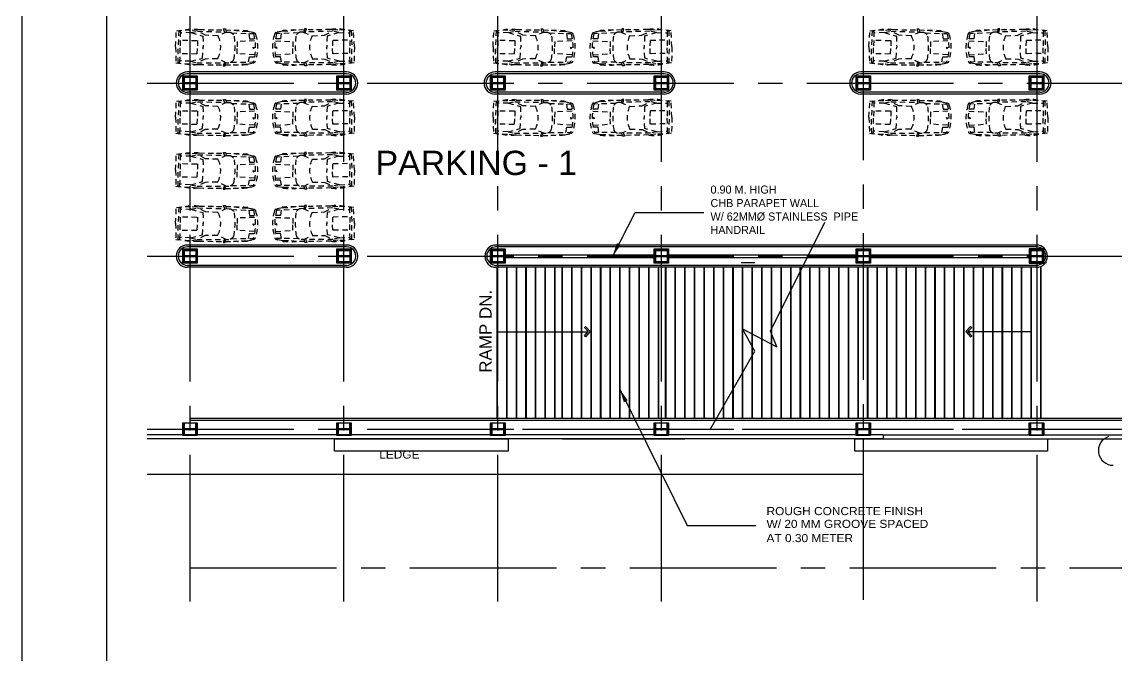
# Model space of a CAD drawing. Header units: millimetres. Extents: x 2148 to 2681, y 758 to 986.
# Drawn here: x 2173.45 to 2201.89, y 801.4 to 817.86 of the extents above; entities that cross this region are included whole.
import ezdxf

# ---------------------------------------------------------------- set-up
doc = ezdxf.new("R2010")
doc.units = ezdxf.units.MM
for name, pattern in [('CENTER', [2, 1.25, -0.25, 0.25, -0.25]), ('CENTER2', [28.575, 19.05, -3.175, 3.175, -3.175]), ('HIDDEN', [0.375, 0.25, -0.125])]:
    doc.linetypes.add(name, pattern=pattern)
for name, color, linetype in [('CL', 1, 'CENTER'), ('cladding', 2, 'Continuous'), ('COL-EX', 2, 'Continuous'), ('COL-IN', 2, 'Continuous'), ('D', 1, 'Continuous'), ('DIM', 20, 'Continuous'), ('DR', 7, 'Continuous'), ('ELAYOUT', 4, 'Continuous'), ('HATCH', 8, 'Continuous'), ('S_GRID LINES', 252, 'Continuous'), ('TEXT', 6, 'Continuous'), ('wall', 4, 'Continuous')]:
    doc.layers.add(name, color=color, linetype=linetype)
doc.styles.add('ARIALNW', font='ARIALN.TTF')
doc.styles.add('MMTX$0$ESMX$0$X-OPTA1D', font='x-opta1d')
doc.styles.add('SWISS', font='swissl.ttf')
doc.dimstyles.new('DIM 200', dxfattribs={"dimtxt": 0.36, "dimasz": 0.35, "dimexe": 0.1, "dimexo": 0, "dimgap": 0.08, "dimtad": 1, "dimlfac": 2, "dimrnd": 0.005, "dimzin": 1, "dimdsep": 46, "dimtxsty": 'ARIALNW', "dimcen": 0.09, "dimclrd": 6, "dimclre": 6, "dimclrt": 13, "dimadec": 0, "dimazin": 0, "dimtfac": 1, "dimtofl": 0, "dimtmove": 2, "dimatfit": 3, "dimfxl": 1, "dimtolj": 1, "dimtzin": 0, "dimarcsym": 0})

# ---------------------------------------------------------------- blocks, each defined once
blk = doc.blocks.new('A$C1DB67A09')
at = {"layer": 'Defpoints', "ltscale": 0.5, "elevation": 0}
blk.add_lwpolyline([(7.292, -83.48), (108.892, -83.48), (108.892, -7.28), (7.292, -7.28)], close=True, dxfattribs=at)
at = {"layer": 'wall', "color": 16, "linetype": 'ByBlock', "ltscale": 1.5, "elevation": 0}
blk.add_lwpolyline([(9.492, -81.28), (106.692, -81.28), (106.692, -9.48), (9.492, -9.48)], close=True, dxfattribs=at)
blk = doc.blocks.new('CAR-PL4')
at = {"layer": 'DR', "color": 8, "linetype": 'HIDDEN'}
for p, q in [((-1.106, -0.352), (-1.073, -0.343)), ((-1.084, -0.357), (-1.024, -0.06)), ((-1.074, -0.615), (-1.084, -0.357)), ((-0.972, -0.074), (-1.039, -0.108)), ((-0.991, -1.103), (-0.972, -0.074)), ((-0.973, -0.292), (-0.73, -0.253)), ((-0.73, -0.253), (-0.73, -0.034)), ((-0.637, -0.02), (-0.591, -0.835)), ((-0.34, -0.081), (-0.31, -0.024)), ((-0.307, -0.073), (-0.34, -0.081)), ((-0.303, -0.073), (-0.271, -0.081)), ((-0.271, -0.081), (-0.301, -0.024)), ((0.027, -0.02), (-0.019, -0.835)), ((0.12, -0.253), (0.119, -0.034)), ((0.362, -0.292), (0.12, -0.253)), ((0.361, -0.074), (0.428, -0.108)), ((0.381, -1.103), (0.361, -0.074)), ((0.473, -0.357), (0.413, -0.06)), ((0.495, -0.352), (0.462, -0.343)), ((0.463, -0.615), (0.473, -0.357)), ((-1.13, -1.385), (-1.127, -1.001)), ((-1.127, -1.001), (-1.074, -0.615)), ((-0.591, -0.835), (-0.295, -0.833)), ((-0.019, -0.835), (-0.316, -0.833)), ((0.516, -1.001), (0.463, -0.615)), ((0.519, -1.385), (0.516, -1.001)), ((-1.174, -1.393), (-1.024, -1.365)), ((-1.174, -1.485), (-1.174, -1.393)), ((-0.999, -1.426), (-1.174, -1.485)), ((-1.133, -1.81), (-1.13, -1.47)), ((-1.047, -2.715), (-1.033, -1.437)), ((-1.032, -1.366), (-1.03, -1.221)), ((-1.032, -1.337), (-0.843, -1.75)), ((0.421, -1.337), (0.232, -1.75)), ((0.388, -1.426), (0.563, -1.485)), ((0.563, -1.393), (0.414, -1.365)), ((0.421, -1.366), (0.42, -1.221)), ((0.436, -2.715), (0.422, -1.437)), ((0.522, -1.81), (0.52, -1.47)), ((0.563, -1.485), (0.563, -1.393)), ((-1.128, -2.637), (-1.133, -1.81)), ((-0.843, -1.75), (-0.863, -2.33)), ((0.232, -1.75), (0.252, -2.33)), ((0.517, -2.637), (0.522, -1.81)), ((-0.863, -2.33), (-1.041, -2.697)), ((-0.98, -3.015), (-0.828, -2.453)), ((-0.828, -2.453), (-0.302, -2.428)), ((0.217, -2.453), (-0.309, -2.428)), ((0.369, -3.015), (0.217, -2.453)), ((0.252, -2.33), (0.43, -2.697)), ((-1.094, -2.961), (-1.128, -2.637)), ((-1.102, -3.289), (-1.094, -2.961)), ((-0.98, -3.015), (-1.047, -2.715)), ((-0.98, -3.015), (-0.962, -3.514)), ((-0.618, -2.711), (-0.304, -2.7)), ((-0.616, -3.41), (-0.618, -2.711)), ((0.007, -2.711), (-0.306, -2.7)), ((0.005, -3.41), (0.007, -2.711)), ((0.369, -3.015), (0.351, -3.514)), ((0.369, -3.015), (0.436, -2.715)), ((0.483, -2.961), (0.517, -2.637)), ((0.491, -3.289), (0.483, -2.961)), ((-1.059, -3.702), (-1.102, -3.289)), ((-1.076, -3.594), (-0.301, -3.614)), ((-1.074, -3.597), (-1.032, -3.514)), ((-1.032, -3.514), (-0.302, -3.514)), ((0.465, -3.594), (-0.31, -3.614)), ((0.421, -3.514), (-0.309, -3.514)), ((0.463, -3.597), (0.421, -3.514)), ((0.448, -3.702), (0.491, -3.289)), ((-0.304, -3.733), (-1.059, -3.702)), ((-0.307, -3.733), (0.448, -3.702))]:
    blk.add_line(p, q, dxfattribs=at)
for centre, radius, start, end in [((-0.926, -0.08), 0.1, 99.1082, 168.6925), ((-0.305, -2.397), 2.416, 73.9881, 106.0119), ((-0.305, -1.881), 2.004, 71.4744, 108.5256), ((0.315, -0.08), 0.1, 11.3075, 80.8918), ((4.35, -0.819), 5.477, 175.0805, 181.8902), ((-4.96, -0.819), 5.477, 358.1098, 4.9195), ((-0.772, -1.237), 0.259, 103.928, 176.4903), ((-0.305, -4.704), 3.756, 81.9077, 98.0923), ((0.161, -1.237), 0.259, 3.5097, 76.072), ((-0.305, -2.814), 1.192, 63.3754, 116.6246), ((0.437, -2.887), 1.591, 170.8054, 194.642), ((-1.048, -2.887), 1.591, 345.358, 9.1946)]:
    blk.add_arc(centre, radius, start, end, dxfattribs=at)

msp = doc.modelspace()

# ---------------------------------------------------------------- linework, layer by layer
at = {"color": 2}
for p, q in [((2186.0069869, 811.811991, 0), (2189.8819869, 811.811991, 0)), ((2186.0069869, 811.736991, 0), (2189.8819869, 811.736991, 0)), ((2190.2569869, 811.811991, 0), (2195.1319869, 811.811991, 0.0000001)), ((2190.2569869, 811.736991, 0), (2195.1319869, 811.736991, 0.0000001)), ((2195.5069869, 811.811991, 0.0000001), (2199.6319869, 811.811991, 0.0000001)), ((2195.5069869, 811.736991, 0.0000001), (2199.6319869, 811.736991, 0.0000001)), ((2185.6444869, 811.5991242, 0), (2185.9944869, 811.5991242, 0))]:
    msp.add_line(p, q, dxfattribs=at)
msp.add_arc((2201.8080245, 806.7199971, 0), 0.3810724, 108.12689388, 271.0226994)
at = {"layer": 'CL', "color": 1, "linetype": 'ByBlock', "ltscale": 0.5, "elevation": 0}
for points in [[(2186.0898281, 807.0242987), (2186.0898281, 806.7034413), (2181.5772447, 806.7034413), (2181.5772447, 807.0242987)], [(2200.10667, 807.0246127), (2200.10667, 806.7037553), (2195.0982226, 806.7037553), (2195.0982226, 807.0246127)]]:
    msp.add_lwpolyline(points, close=True, dxfattribs=at)
at = {"layer": 'cladding', "elevation": 0}
for points in [[(2178.0069869, 816.4641622), (2178.0069869, 816.0891622), (2177.6319869, 816.0891622), (2177.6319869, 816.4641622)], [(2182.0069869, 816.4641622), (2182.0069869, 816.0891622), (2181.6319869, 816.0891622), (2181.6319869, 816.4641622)], [(2186.0069869, 816.4641622), (2186.0069869, 816.0891622), (2185.6319869, 816.0891622), (2185.6319869, 816.4641622)], [(2190.2569869, 816.4641622), (2190.2569869, 816.0891622), (2189.8819869, 816.0891622), (2189.8819869, 816.4641622)], [(2195.5069869, 816.4641622), (2195.5069869, 816.0891622), (2195.1319869, 816.0891622), (2195.1319869, 816.4641622)], [(2200.0069869, 816.4641622), (2200.0069869, 816.0891622), (2199.6319869, 816.0891622), (2199.6319869, 816.4641622)], [(2178.0069869, 811.9641622), (2178.0069869, 811.5891622), (2177.6319869, 811.5891622), (2177.6319869, 811.9641622)], [(2182.0069869, 811.9641622), (2182.0069869, 811.5891622), (2181.6319869, 811.5891622), (2181.6319869, 811.9641622)], [(2186.0069869, 811.9641622), (2186.0069869, 811.5891622), (2185.6319869, 811.5891622), (2185.6319869, 811.9641622)], [(2190.2569869, 811.9641622), (2190.2569869, 811.5891622), (2189.8819869, 811.5891622), (2189.8819869, 811.9641622)], [(2195.5069869, 811.9641622), (2195.5069869, 811.5891622), (2195.1319869, 811.5891622), (2195.1319869, 811.9641622)], [(2200.0069869, 811.5891622), (2200.0069869, 811.9641622), (2199.6319869, 811.9641622), (2199.6319869, 811.5891622)], [(2178.0069869, 807.4391622), (2178.0069869, 807.1141622), (2177.6319869, 807.1141622), (2177.6319869, 807.4391622)], [(2182.0069869, 807.4391622), (2182.0069869, 807.1141622), (2181.6319869, 807.1141622), (2181.6319869, 807.4391622)], [(2186.0069869, 807.4391622), (2186.0069869, 807.1141622), (2185.6319869, 807.1141622), (2185.6319869, 807.4391622)], [(2190.2569869, 807.4391622), (2190.2569869, 807.1141622), (2189.8819869, 807.1141622), (2189.8819869, 807.4391622)], [(2195.5069869, 807.4391622), (2195.5069869, 807.1141622), (2195.1319869, 807.1141622), (2195.1319869, 807.4391622)], [(2200.0069869, 807.4391622), (2200.0069869, 807.1141622), (2199.6319869, 807.1141622), (2199.6319869, 807.4391622)]]:
    msp.add_lwpolyline(points, close=True, dxfattribs=at)
at = {"layer": 'COL-EX', "elevation": 0}
for points in [[(2177.9644869, 807.2666242), (2177.9644869, 807.1241242), (2177.9944869, 807.1241242), (2177.9944869, 807.4241242), (2177.9644869, 807.4241242), (2177.9644869, 807.2816242), (2177.6744869, 807.2816242), (2177.6744869, 807.4241242), (2177.6444869, 807.4241242), (2177.6444869, 807.1241242), (2177.6744869, 807.1241242), (2177.6744869, 807.2666242)], [(2181.9644869, 807.2666242), (2181.9644869, 807.1241242), (2181.9944869, 807.1241242), (2181.9944869, 807.4241242), (2181.9644869, 807.4241242), (2181.9644869, 807.2816242), (2181.6744869, 807.2816242), (2181.6744869, 807.4241242), (2181.6444869, 807.4241242), (2181.6444869, 807.1241242), (2181.6744869, 807.1241242), (2181.6744869, 807.2666242)], [(2185.9644869, 807.2666242), (2185.9644869, 807.1241242), (2185.9944869, 807.1241242), (2185.9944869, 807.4241242), (2185.9644869, 807.4241242), (2185.9644869, 807.2816242), (2185.6744869, 807.2816242), (2185.6744869, 807.4241242), (2185.6444869, 807.4241242), (2185.6444869, 807.1241242), (2185.6744869, 807.1241242), (2185.6744869, 807.2666242)], [(2190.2144869, 807.2666242), (2190.2144869, 807.1241242), (2190.2444869, 807.1241242), (2190.2444869, 807.4241242), (2190.2144869, 807.4241242), (2190.2144869, 807.2816242), (2189.9244869, 807.2816242), (2189.9244869, 807.4241242), (2189.8944869, 807.4241242), (2189.8944869, 807.1241242), (2189.9244869, 807.1241242), (2189.9244869, 807.2666242)], [(2195.4644869, 807.2666242), (2195.4644869, 807.1241242), (2195.4944869, 807.1241242), (2195.4944869, 807.4241242), (2195.4644869, 807.4241242), (2195.4644869, 807.2816242), (2195.1744869, 807.2816242), (2195.1744869, 807.4241242), (2195.1444869, 807.4241242), (2195.1444869, 807.1241242), (2195.1744869, 807.1241242), (2195.1744869, 807.2666242)], [(2199.9644869, 807.2666242), (2199.9644869, 807.1241242), (2199.9944869, 807.1241242), (2199.9944869, 807.4241242), (2199.9644869, 807.4241242), (2199.9644869, 807.2816242), (2199.6744869, 807.2816242), (2199.6744869, 807.4241242), (2199.6444869, 807.4241242), (2199.6444869, 807.1241242), (2199.6744869, 807.1241242), (2199.6744869, 807.2666242)]]:
    msp.add_lwpolyline(points, close=True, dxfattribs=at)
at = {"layer": 'COL-IN'}
for p, q in [((2177.6444869, 816.0991242, 0), (2177.6444869, 816.4491242, 0)), ((2177.6444869, 816.4491242, 0), (2177.9944869, 816.4491242, 0)), ((2177.6694869, 816.4491242, 0), (2177.6694869, 816.0991242, 0)), ((2177.6694869, 816.4241242, 0), (2177.9694869, 816.4241242, 0)), ((2177.6694869, 816.2866242, 0), (2177.9694869, 816.2866242, 0)), ((2177.6694869, 816.2616242, 0), (2177.9694869, 816.2616242, 0)), ((2177.9694869, 816.4491242, 0), (2177.9694869, 816.0991242, 0)), ((2177.9944869, 816.4491242, 0), (2177.9944869, 816.0991242, 0)), ((2181.6444869, 816.0991242, 0), (2181.6444869, 816.4491242, 0)), ((2181.6444869, 816.4491242, 0), (2181.9944869, 816.4491242, 0)), ((2181.6694869, 816.4491242, 0), (2181.6694869, 816.0991242, 0)), ((2181.6694869, 816.4241242, 0), (2181.9694869, 816.4241242, 0)), ((2181.6694869, 816.2866242, 0), (2181.9694869, 816.2866242, 0)), ((2181.6694869, 816.2616242, 0), (2181.9694869, 816.2616242, 0)), ((2181.9694869, 816.4491242, 0), (2181.9694869, 816.0991242, 0)), ((2181.9944869, 816.4491242, 0), (2181.9944869, 816.0991242, 0)), ((2185.6444869, 816.0991242, 0), (2185.6444869, 816.4491242, 0)), ((2185.6444869, 816.4491242, 0), (2185.9944869, 816.4491242, 0)), ((2185.6694869, 816.4491242, 0), (2185.6694869, 816.0991242, 0)), ((2185.6694869, 816.4241242, 0), (2185.9694869, 816.4241242, 0)), ((2185.6694869, 816.2866242, 0), (2185.9694869, 816.2866242, 0)), ((2185.6694869, 816.2616242, 0), (2185.9694869, 816.2616242, 0)), ((2185.9694869, 816.4491242, 0), (2185.9694869, 816.0991242, 0)), ((2185.9944869, 816.4491242, 0), (2185.9944869, 816.0991242, 0)), ((2189.8944869, 816.0991242, 0), (2189.8944869, 816.4491242, 0)), ((2189.8944869, 816.4491242, 0), (2190.2444869, 816.4491242, 0)), ((2189.9194869, 816.4491242, 0), (2189.9194869, 816.0991242, 0)), ((2189.9194869, 816.4241242, 0), (2190.2194869, 816.4241242, 0)), ((2189.9194869, 816.2866242, 0), (2190.2194869, 816.2866242, 0)), ((2189.9194869, 816.2616242, 0), (2190.2194869, 816.2616242, 0)), ((2190.2194869, 816.4491242, 0), (2190.2194869, 816.0991242, 0)), ((2190.2444869, 816.4491242, 0), (2190.2444869, 816.0991242, 0)), ((2195.1444869, 816.0991242, 0), (2195.1444869, 816.4491242, 0)), ((2195.1444869, 816.4491242, 0), (2195.4944869, 816.4491242, 0)), ((2195.1694869, 816.4491242, 0), (2195.1694869, 816.0991242, 0)), ((2195.1694869, 816.4241242, 0), (2195.4694869, 816.4241242, 0)), ((2195.1694869, 816.2866242, 0), (2195.4694869, 816.2866242, 0)), ((2195.1694869, 816.2616242, 0), (2195.4694869, 816.2616242, 0)), ((2195.4694869, 816.4491242, 0), (2195.4694869, 816.0991242, 0)), ((2195.4944869, 816.4491242, 0), (2195.4944869, 816.0991242, 0)), ((2199.6444869, 816.0991242, 0), (2199.6444869, 816.4491242, 0)), ((2199.6444869, 816.4491242, 0), (2199.9944869, 816.4491242, 0)), ((2199.6694869, 816.4491242, 0), (2199.6694869, 816.0991242, 0)), ((2199.6694869, 816.4241242, 0), (2199.9694869, 816.4241242, 0)), ((2199.6694869, 816.2866242, 0), (2199.9694869, 816.2866242, 0)), ((2199.6694869, 816.2616242, 0), (2199.9694869, 816.2616242, 0)), ((2199.9694869, 816.4491242, 0), (2199.9694869, 816.0991242, 0)), ((2199.9944869, 816.4491242, 0), (2199.9944869, 816.0991242, 0)), ((2177.9944869, 816.0991242, 0), (2177.6444869, 816.0991242, 0)), ((2177.9694869, 816.1241242, 0), (2177.6694869, 816.1241242, 0)), ((2181.9944869, 816.0991242, 0), (2181.6444869, 816.0991242, 0)), ((2181.9694869, 816.1241242, 0), (2181.6694869, 816.1241242, 0)), ((2185.9944869, 816.0991242, 0), (2185.6444869, 816.0991242, 0)), ((2185.9694869, 816.1241242, 0), (2185.6694869, 816.1241242, 0)), ((2190.2444869, 816.0991242, 0), (2189.8944869, 816.0991242, 0)), ((2190.2194869, 816.1241242, 0), (2189.9194869, 816.1241242, 0)), ((2195.4944869, 816.0991242, 0), (2195.1444869, 816.0991242, 0)), ((2195.4694869, 816.1241242, 0), (2195.1694869, 816.1241242, 0)), ((2199.9944869, 816.0991242, 0), (2199.6444869, 816.0991242, 0)), ((2199.9694869, 816.1241242, 0), (2199.6694869, 816.1241242, 0)), ((2177.6444869, 811.5991242, 0), (2177.6444869, 811.9491242, 0)), ((2177.6444869, 811.9491242, 0), (2177.9944869, 811.9491242, 0)), ((2177.6694869, 811.9491242, 0), (2177.6694869, 811.5991242, 0)), ((2177.6694869, 811.9241242, 0), (2177.9694869, 811.9241242, 0)), ((2177.9694869, 811.9491242, 0), (2177.9694869, 811.5991242, 0)), ((2177.9944869, 811.9491242, 0), (2177.9944869, 811.5991242, 0)), ((2181.6444869, 811.5991242, 0), (2181.6444869, 811.9491242, 0)), ((2181.6444869, 811.9491242, 0), (2181.9944869, 811.9491242, 0)), ((2181.6694869, 811.9491242, 0), (2181.6694869, 811.5991242, 0)), ((2181.6694869, 811.9241242, 0), (2181.9694869, 811.9241242, 0)), ((2181.9694869, 811.9491242, 0), (2181.9694869, 811.5991242, 0)), ((2181.9944869, 811.9491242, 0), (2181.9944869, 811.5991242, 0)), ((2185.6444869, 811.5991242, 0), (2185.6444869, 811.9491242, 0)), ((2185.6444869, 811.9491242, 0), (2185.9944869, 811.9491242, 0)), ((2185.6694869, 811.9491242, 0), (2185.6694869, 811.5991242, 0)), ((2185.6694869, 811.9241242, 0), (2185.9694869, 811.9241242, 0)), ((2185.9694869, 811.9491242, 0), (2185.9694869, 811.5991242, 0)), ((2185.9944869, 811.9491242, 0), (2185.9944869, 811.5991242, 0)), ((2189.8944869, 811.5991242, 0), (2189.8944869, 811.9491242, 0)), ((2189.8944869, 811.9491242, 0), (2190.2444869, 811.9491242, 0)), ((2189.9194869, 811.9491242, 0), (2189.9194869, 811.5991242, 0)), ((2189.9194869, 811.9241242, 0), (2190.2194869, 811.9241242, 0)), ((2190.2194869, 811.9491242, 0), (2190.2194869, 811.5991242, 0)), ((2190.2444869, 811.9491242, 0), (2190.2444869, 811.5991242, 0)), ((2195.1444869, 811.5991242, 0), (2195.1444869, 811.9491242, 0)), ((2195.1444869, 811.9491242, 0), (2195.4944869, 811.9491242, 0)), ((2195.1694869, 811.9491242, 0), (2195.1694869, 811.5991242, 0)), ((2195.1694869, 811.9241242, 0), (2195.4694869, 811.9241242, 0)), ((2195.4694869, 811.9491242, 0), (2195.4694869, 811.5991242, 0)), ((2195.4944869, 811.9491242, 0), (2195.4944869, 811.5991242, 0)), ((2199.6444869, 811.5991242, 0), (2199.6444869, 811.9491242, 0)), ((2199.6444869, 811.9491242, 0), (2199.9944869, 811.9491242, 0)), ((2199.6694869, 811.9491242, 0), (2199.6694869, 811.5991242, 0)), ((2199.6694869, 811.9241242, 0), (2199.9694869, 811.9241242, 0)), ((2199.9694869, 811.9491242, 0), (2199.9694869, 811.5991242, 0)), ((2199.9944869, 811.9491242, 0), (2199.9944869, 811.5991242, 0)), ((2177.6694869, 811.7866242, 0), (2177.9694869, 811.7866242, 0)), ((2177.6694869, 811.7616242, 0), (2177.9694869, 811.7616242, 0)), ((2177.9694869, 811.6241242, 0), (2177.6694869, 811.6241242, 0)), ((2181.6694869, 811.7866242, 0), (2181.9694869, 811.7866242, 0)), ((2181.6694869, 811.7616242, 0), (2181.9694869, 811.7616242, 0)), ((2181.9694869, 811.6241242, 0), (2181.6694869, 811.6241242, 0)), ((2185.6694869, 811.7866242, 0), (2185.9694869, 811.7866242, 0)), ((2185.6694869, 811.7616242, 0), (2185.9694869, 811.7616242, 0)), ((2185.9694869, 811.6241242, 0), (2185.6694869, 811.6241242, 0)), ((2189.9194869, 811.7866242, 0), (2190.2194869, 811.7866242, 0)), ((2189.9194869, 811.7616242, 0), (2190.2194869, 811.7616242, 0)), ((2190.2194869, 811.6241242, 0), (2189.9194869, 811.6241242, 0)), ((2195.1694869, 811.7866242, 0), (2195.4694869, 811.7866242, 0)), ((2195.1694869, 811.7616242, 0), (2195.4694869, 811.7616242, 0)), ((2195.4694869, 811.6241242, 0), (2195.1694869, 811.6241242, 0)), ((2199.6694869, 811.7866242, 0), (2199.9694869, 811.7866242, 0)), ((2199.6694869, 811.7616242, 0), (2199.9694869, 811.7616242, 0)), ((2199.9694869, 811.6241242, 0), (2199.6694869, 811.6241242, 0)), ((2177.9944869, 811.5991242, 0), (2177.6444869, 811.5991242, 0)), ((2181.9944869, 811.5991242, 0), (2181.6444869, 811.5991242, 0)), ((2192.4944869, 811.5991242, 0), (2192.1444869, 811.5991242, 0)), ((2195.4944869, 811.5991242, 0), (2195.1444869, 811.5991242, 0)), ((2199.9944869, 811.5991242, 0), (2199.6444869, 811.5991242, 0)), ((2200.0750712, 811.5991242, 0), (2199.7250712, 811.5991242, 0))]:
    msp.add_line(p, q, dxfattribs=at)
at = {"layer": 'D', "ltscale": 0.5}
for p, q in [((2181.8881332, 816.5138103, 0), (2177.7507962, 816.5138103, 0)), ((2181.8881243, 816.5638103, 0), (2177.750806, 816.5638103, 0)), ((2190.1391398, 816.5138103, 0), (2185.7507947, 816.5138103, 0)), ((2190.139131, 816.5638103, 0), (2185.7508047, 816.5638103, 0)), ((2199.9086914, 816.5138103, 0), (2195.2532479, 816.5138103, 0)), ((2199.9086826, 816.5638103, 0), (2195.2532582, 816.5638103, 0)), ((2181.8881243, 816.0344382, 0), (2177.7508494, 816.0344382, 0)), ((2181.8881243, 815.9844382, 0), (2177.7508494, 815.9844382, 0)), ((2190.139131, 816.0344382, 0), (2185.7508494, 816.0344382, 0)), ((2190.139131, 815.9844382, 0), (2185.7508494, 815.9844382, 0)), ((2199.9086826, 816.0344382, 0), (2195.2533043, 816.0344382, 0)), ((2199.9086826, 815.9844382, 0), (2195.2533043, 815.9844382, 0)), ((2181.8881332, 812.0138103, 0), (2177.7507962, 812.0138103, 0)), ((2181.8881243, 812.0638103, 0), (2177.750806, 812.0638103, 0)), ((2199.8157519, 812.0638103, 0), (2185.7718689, 812.0638103, 0)), ((2199.8157519, 812.0138103, 0), (2185.7718754, 812.0138103, 0)), ((2181.8881243, 811.5344382, 0), (2177.7508494, 811.5344382, 0)), ((2181.8881243, 811.4844382, 0), (2177.7508494, 811.4844382, 0)), ((2199.8157519, 811.5344382, 0), (2185.7718382, 811.5344382, 0)), ((2199.8157519, 811.4844382, 0), (2185.7718382, 811.4844382, 0)), ((2199.8395786, 807.5546127, 0), (2177.8206453, 807.5546126, 0)), ((2199.8395786, 807.5546127, 0), (2177.8206453, 807.5546126, 0)), ((2189.8591465, 807.5046127, 0), (2177.8206453, 807.5046127, 0)), ((2199.8395786, 807.5046127, 0), (2177.8206453, 807.5046126, 0)), ((2199.8395786, 807.5046127, 0), (2190.18453, 807.5046127, 0)), ((2212.1669869, 807.5546127, 0), (2199.84167, 807.5546127, 0)), ((2212.199011, 807.5046127, 0), (2199.84167, 807.5046126, 0))]:
    msp.add_line(p, q, dxfattribs=at)
for points, elevation in [([(2191.3420334, 807.2673668), (2192.4969282, 809.3037495), (2192.1767108, 809.8856242), (2193.0694724, 809.420178), (2192.9044605, 809.8274546), (2194.3213, 812.6590005)], 0.0000001), ([(2195.3124083, 807.0242987), (2195.3124083, 806.0955058), (2176.7088812, 806.0955058)], 0)]:
    msp.add_lwpolyline(points, dxfattribs=dict(at, elevation=elevation))
for centre, radius, start, end in [((2177.7508494, 816.2741242, -0.0000002), 0.2896861, 90, 270), ((2177.7508494, 816.2741242, 0), 0.2396861, 89.99999995, 269.99999995), ((2181.8881243, 816.2741242, 0.0000002), 0.2896861, 270, 90), ((2181.8881243, 816.2741242, 0), 0.2396861, 270.00000005, 90.00000005), ((2185.7508494, 816.2741242, -0.0000002), 0.2896861, 90, 270), ((2185.7508494, 816.2741242, 0), 0.2396861, 89.99999995, 269.99999995), ((2190.139131, 816.2741242, 0.0000002), 0.2896861, 270, 90), ((2190.139131, 816.2741242, 0), 0.2396861, 270.00000005, 90.00000005), ((2195.2533043, 816.2741242, -0.0000002), 0.2896861, 90, 270), ((2195.2533043, 816.2741242, 0), 0.2396861, 89.99999995, 269.99999995), ((2199.9086826, 816.2741242, 0.0000002), 0.2896861, 270, 90), ((2199.9086826, 816.2741242, 0), 0.2396861, 270.00000005, 90.00000005), ((2177.7508494, 811.7741242, -0.0000002), 0.2896861, 90, 270), ((2177.7508494, 811.7741242, 0), 0.2396861, 89.99999995, 269.99999995), ((2181.8881243, 811.7741242, 0.0000002), 0.2896861, 270, 90), ((2181.8881243, 811.7741242, 0), 0.2396861, 270.00000005, 90.00000005), ((2185.7718382, 811.7741242, 0.0000002), 0.2896861, 90, 270), ((2185.7718382, 811.7741242, 0.0000001), 0.2396861, 90.00000005, 270.00000005), ((2199.8157519, 811.7741242, 0.0000002), 0.2896861, 270, 90), ((2199.8157519, 811.7741242, 0.0000001), 0.2396861, 270.00000005, 90.00000005)]:
    msp.add_arc(centre, radius, start, end, dxfattribs=at)
at = {"layer": 'Defpoints', "ltscale": 0.5, "elevation": 0}
msp.add_lwpolyline([(2173.4500187, 757.6388045), (2275.0500187, 757.6388045), (2275.0500187, 833.8388045), (2173.4500187, 833.8388045)], close=True, dxfattribs=at)
at = {"layer": 'DR', "ltscale": 10}
for p, q in [((2195.8240422, 807.1246127, 0), (2176.7088812, 807.1246127, 0)), ((2176.7088812, 807.0341242, 0), (2180.0078619, 807.0341242, 0)), ((2195.837301, 807.0246127, 0), (2176.7088812, 807.0246127, 0))]:
    msp.add_line(p, q, dxfattribs=at)
at = {"layer": 'DR', "ltscale": 10, "elevation": 0}
for points in [[(2195.8256671, 807.1246127), (2212.8579723, 807.1246127), (2212.8579723, 825.2744382)], [(2195.837301, 807.1246127), (2195.837301, 807.0246127), (2212.3508809, 807.0246127)]]:
    msp.add_lwpolyline(points, dxfattribs=at)
at = {"layer": 'ELAYOUT', "ltscale": 10}
for p, q in [((2187.5022164, 807.0246127, 0), (2190.6804994, 807.0246127, 0)), ((2190.6804994, 807.0246127, 0), (2187.5022164, 807.0246127, 0)), ((2190.6804994, 807.0246127, 0), (2187.5022164, 807.0246127, 0))]:
    msp.add_line(p, q, dxfattribs=at)
at = {"layer": 'ELAYOUT', "linetype": 'ByBlock', "ltscale": 0.5}
for p, q in [((2190.3121184, 807.0242987, 0), (2190.2522164, 807.0242987, 0)), ((2190.3522164, 807.0242987, 0), (2190.2522164, 807.0242987, 0)), ((2190.3522164, 807.0246127, 0), (2190.3522164, 807.0242987, 0)), ((2190.3522164, 807.0246127, 0), (2190.3522164, 807.0242987, 0))]:
    msp.add_line(p, q, dxfattribs=at)
at = {"layer": 'HATCH', "linetype": 'ByBlock', "ltscale": 0.5}
for p, q in [((2185.801251, 807.5546127, 0.0000002), (2185.801251, 811.4743047, 0.0000002)), ((2185.811251, 807.5546127, 0.0000002), (2185.811251, 811.4743047, 0.0000002)), ((2186.051251, 807.5546127, 0.0000002), (2186.051251, 811.4743047, 0.0000002)), ((2186.061251, 807.5546127, 0.0000002), (2186.061251, 811.4743047, 0.0000002)), ((2186.301251, 807.5546127, 0.0000002), (2186.301251, 811.4743047, 0.0000002)), ((2186.311251, 807.5546127, 0.0000002), (2186.311251, 811.4743047, 0.0000002)), ((2186.551251, 807.5546127, 0.0000002), (2186.551251, 811.4743047, 0.0000002)), ((2186.561251, 807.5546127, 0.0000002), (2186.561251, 811.4743047, 0.0000002)), ((2186.801251, 807.5546127, 0.0000002), (2186.801251, 811.4743047, 0.0000002)), ((2186.811251, 807.5546127, 0.0000002), (2186.811251, 811.4743047, 0.0000002)), ((2187.051251, 807.5546127, 0.0000001), (2187.051251, 811.4743047, 0.0000002)), ((2187.061251, 807.5546127, 0.0000001), (2187.061251, 811.4743047, 0.0000002)), ((2187.301251, 807.5546127, 0.0000001), (2187.301251, 811.4743047, 0.0000002)), ((2187.311251, 807.5546127, 0.0000001), (2187.311251, 811.4743047, 0.0000002)), ((2187.4908509, 807.5546127, 0.0000002), (2187.4908509, 811.4743047, 0.0000002)), ((2187.5008509, 807.5546127, 0.0000002), (2187.5008509, 811.4743047, 0.0000002)), ((2187.7408509, 807.5546127, 0.0000002), (2187.7408509, 811.4743047, 0.0000002)), ((2187.7508509, 807.5546127, 0.0000002), (2187.7508509, 811.4743047, 0.0000002)), ((2187.9908509, 807.5546127, 0.0000002), (2187.9908509, 811.4743047, 0.0000002)), ((2188.0008509, 807.5546127, 0.0000002), (2188.0008509, 811.4743047, 0.0000002)), ((2188.2408509, 807.5546127, 0.0000002), (2188.2408509, 811.4743047, 0.0000002)), ((2188.2508509, 807.5546127, 0.0000002), (2188.2508509, 811.4743047, 0.0000002)), ((2188.4908509, 807.5546127, 0.0000002), (2188.4908509, 811.4743047, 0.0000002)), ((2188.5008509, 807.5546127, 0.0000002), (2188.5008509, 811.4743047, 0.0000002)), ((2188.7408509, 807.5546127, 0.0000002), (2188.7408509, 811.4743047, 0.0000002)), ((2188.7508509, 807.5546127, 0.0000002), (2188.7508509, 811.4743047, 0.0000002)), ((2188.9908509, 807.5546127, 0.0000002), (2188.9908509, 811.4743047, 0.0000002)), ((2189.0008509, 807.5546127, 0.0000002), (2189.0008509, 811.4743047, 0.0000002)), ((2189.2408509, 807.5546127, 0.0000002), (2189.2408509, 811.4743047, 0.0000002)), ((2189.2508509, 807.5546127, 0.0000002), (2189.2508509, 811.4743047, 0.0000002)), ((2189.4908509, 807.5546127, 0.0000002), (2189.4908509, 811.4743047, 0.0000002)), ((2189.5008509, 807.5546127, 0.0000002), (2189.5008509, 811.4743047, 0.0000002)), ((2189.7408509, 807.5546127, 0.0000002), (2189.7408509, 811.4743047, 0.0000002)), ((2189.7508509, 807.5546127, 0.0000002), (2189.7508509, 811.4743047, 0.0000002)), ((2189.9908509, 807.5546127, 0.0000002), (2189.9908509, 811.4743047, 0.0000002)), ((2190.0008509, 807.5546127, 0.0000002), (2190.0008509, 811.4743047, 0.0000002)), ((2190.1804508, 807.5546127, 0.0000003), (2190.1804508, 811.4743047, 0.0000003)), ((2190.1904508, 807.5546127, 0.0000003), (2190.1904508, 811.4743047, 0.0000003)), ((2190.4304508, 807.5546127, 0.0000003), (2190.4304508, 811.4743047, 0.0000003)), ((2190.4404508, 807.5546127, 0.0000003), (2190.4404508, 811.4743047, 0.0000003)), ((2190.6804508, 807.5546127, 0.0000003), (2190.6804508, 811.4743047, 0.0000003)), ((2190.6904508, 807.5546127, 0.0000003), (2190.6904508, 811.4743047, 0.0000003)), ((2190.9304508, 807.5546127, 0.0000003), (2190.9304508, 811.4743047, 0.0000003)), ((2190.9404508, 807.5546127, 0.0000003), (2190.9404508, 811.4743047, 0.0000003)), ((2191.1804508, 807.5546127, 0.0000002), (2191.1804508, 811.4743047, 0.0000002)), ((2191.1904508, 807.5546127, 0.0000002), (2191.1904508, 811.4743047, 0.0000002)), ((2191.4304508, 807.5546127, 0.0000002), (2191.4304508, 811.4743047, 0.0000002)), ((2191.4404508, 807.5546127, 0.0000002), (2191.4404508, 811.4743047, 0.0000002)), ((2191.6804508, 807.5546127, 0.0000002), (2191.6804508, 811.4743047, 0.0000002)), ((2191.6904508, 807.5546127, 0.0000002), (2191.6904508, 811.4743047, 0.0000002)), ((2191.9304508, 807.5546127, 0.0000002), (2191.9304508, 811.4743047, 0.0000002)), ((2191.9404508, 807.5546127, 0.0000002), (2191.9404508, 811.4743047, 0.0000002)), ((2192.1804508, 807.5546127, 0.0000002), (2192.1804508, 811.4743047, 0.0000002)), ((2192.1904508, 807.5546127, 0.0000002), (2192.1904508, 811.4743047, 0.0000002)), ((2192.4304508, 807.5546127, 0.0000002), (2192.4304508, 811.4743047, 0.0000002)), ((2192.4404508, 807.5546127, 0.0000002), (2192.4404508, 811.4743047, 0.0000002)), ((2192.6804508, 807.5546127, 0.0000002), (2192.6804508, 811.4743047, 0.0000002)), ((2192.6904508, 807.5546127, 0.0000002), (2192.6904508, 811.4743047, 0.0000002)), ((2192.9304508, 807.5546127, 0.0000002), (2192.9304508, 811.4743047, 0.0000002)), ((2192.9404508, 807.5546127, 0.0000002), (2192.9404508, 811.4743047, 0.0000002)), ((2193.1804508, 807.5546127, 0.0000002), (2193.1804508, 811.4743047, 0.0000002)), ((2193.1904508, 807.5546127, 0.0000002), (2193.1904508, 811.4743047, 0.0000002)), ((2193.4304508, 807.5546127, 0.0000002), (2193.4304508, 811.4743047, 0.0000002)), ((2193.4404508, 807.5546127, 0.0000002), (2193.4404508, 811.4743047, 0.0000002)), ((2193.6804508, 807.5546127, 0.0000002), (2193.6804508, 811.4743047, 0.0000002)), ((2193.6904508, 807.5546127, 0.0000002), (2193.6904508, 811.4743047, 0.0000002)), ((2193.9304508, 807.5546127, 0.0000002), (2193.9304508, 811.4743047, 0.0000002)), ((2193.9404508, 807.5546127, 0.0000002), (2193.9404508, 811.4743047, 0.0000002)), ((2194.1804508, 807.5546127, 0.0000002), (2194.1804508, 811.4743047, 0.0000002)), ((2194.1904508, 807.5546127, 0.0000002), (2194.1904508, 811.4743047, 0.0000002)), ((2194.4304508, 807.5546127, 0.0000002), (2194.4304508, 811.4743047, 0.0000002)), ((2194.4404508, 807.5546127, 0.0000002), (2194.4404508, 811.4743047, 0.0000002)), ((2194.6804508, 807.5546127, 0.0000002), (2194.6804508, 811.4743047, 0.0000002)), ((2194.6904508, 807.5546127, 0.0000002), (2194.6904508, 811.4743047, 0.0000002)), ((2194.9304508, 807.5546127, 0.0000001), (2194.9304508, 811.4743047, 0.0000002)), ((2194.9404508, 807.5546127, 0.0000001), (2194.9404508, 811.4743047, 0.0000002)), ((2195.1804508, 807.5546127, 0.0000001), (2195.1804508, 811.4743047, 0.0000002)), ((2195.1904508, 807.5546127, 0.0000001), (2195.1904508, 811.4743047, 0.0000002)), ((2195.4304508, 807.5546127, 0.0000001), (2195.4304508, 811.4743047, 0.0000002)), ((2195.4404508, 807.5546127, 0.0000001), (2195.4404508, 811.4743047, 0.0000002)), ((2195.6804508, 807.5546127, 0.0000001), (2195.6804508, 811.4743047, 0.0000002)), ((2195.6904508, 807.5546127, 0.0000001), (2195.6904508, 811.4743047, 0.0000002)), ((2195.9304508, 807.5546127, 0.0000001), (2195.9304508, 811.4743047, 0.0000002)), ((2195.9404508, 807.5546127, 0.0000001), (2195.9404508, 811.4743047, 0.0000002)), ((2196.1804508, 807.5546127, 0.0000001), (2196.1804508, 811.4743047, 0.0000001)), ((2196.1904508, 807.5546127, 0.0000001), (2196.1904508, 811.4743047, 0.0000001)), ((2196.4304508, 807.5546127, 0.0000001), (2196.4304508, 811.4743047, 0.0000001)), ((2196.4404508, 807.5546127, 0.0000001), (2196.4404508, 811.4743047, 0.0000001)), ((2196.6804508, 807.5546127, 0.0000001), (2196.6804508, 811.4743047, 0.0000001)), ((2196.6904508, 807.5546127, 0.0000001), (2196.6904508, 811.4743047, 0.0000001)), ((2196.9304508, 807.5546127, 0.0000001), (2196.9304508, 811.4743047, 0.0000001)), ((2196.9404508, 807.5546127, 0.0000001), (2196.9404508, 811.4743047, 0.0000001)), ((2197.1804508, 807.5546127, 0.0000001), (2197.1804508, 811.4743047, 0.0000001)), ((2197.1904508, 807.5546127, 0.0000001), (2197.1904508, 811.4743047, 0.0000001)), ((2197.4304508, 807.5546127, 0.0000001), (2197.4304508, 811.4743047, 0.0000001)), ((2197.4404508, 807.5546127, 0.0000001), (2197.4404508, 811.4743047, 0.0000001)), ((2197.6804508, 807.5546127, 0.0000001), (2197.6804508, 811.4743047, 0.0000001)), ((2197.6904508, 807.5546127, 0.0000001), (2197.6904508, 811.4743047, 0.0000001)), ((2197.9304508, 807.5546127, 0.0000001), (2197.9304508, 811.4743047, 0.0000001)), ((2197.9404508, 807.5546127, 0.0000001), (2197.9404508, 811.4743047, 0.0000001)), ((2198.1804508, 807.5546127, 0.0000001), (2198.1804508, 811.4743047, 0.0000001)), ((2198.1904508, 807.5546127, 0.0000001), (2198.1904508, 811.4743047, 0.0000001)), ((2198.4304508, 807.5546127, 0.0000001), (2198.4304508, 811.4743047, 0.0000001)), ((2198.4404508, 807.5546127, 0.0000001), (2198.4404508, 811.4743047, 0.0000001)), ((2198.6804508, 807.5546127, 0.0000001), (2198.6804508, 811.4743047, 0.0000001)), ((2198.6904508, 807.5546127, 0.0000001), (2198.6904508, 811.4743047, 0.0000001)), ((2198.9304508, 807.5546127, 0.0000001), (2198.9304508, 811.4743047, 0.0000001)), ((2198.9404508, 807.5546127, 0.0000001), (2198.9404508, 811.4743047, 0.0000001)), ((2199.1804508, 807.5546127, 0.0000001), (2199.1804508, 811.4743047, 0.0000001)), ((2199.1904508, 807.5546127, 0.0000001), (2199.1904508, 811.4743047, 0.0000001)), ((2199.4304508, 807.5546127, 0.0000001), (2199.4304508, 811.4743047, 0.0000001)), ((2199.4404508, 807.5546127, 0.0000001), (2199.4404508, 811.4743047, 0.0000001)), ((2199.6804508, 807.5546127, 0.0000001), (2199.6804508, 811.4743047, 0.0000001)), ((2199.6904508, 807.5546127, 0.0000001), (2199.6904508, 811.4743047, 0.0000001)), ((2199.9304508, 807.5546127, 0), (2199.9304508, 811.4768427, 0)), ((2199.9404508, 807.5546127, 0), (2199.9404508, 811.4768427, 0)), ((2185.8204935, 809.8084471, 0.0000001), (2188.168598, 809.8084471, -0.0000001)), ((2199.666883, 809.8083709, 0), (2198.037202, 809.8084471, 0)), ((2187.6005914, 807.0246127, 0), (2190.5804935, 807.0242987, 0))]:
    msp.add_line(p, q, dxfattribs=at)
at = {"layer": 'HATCH', "color": 7, "linetype": 'ByBlock', "ltscale": 0.5}
for points, elevation in [([(2188.2208126, 809.8109166), (2188.1019169, 809.9471236), (2188.069492, 809.9224546), (2188.170842, 809.8109166)], -0.0000001), ([(2197.9849873, 809.8109166), (2198.1038831, 809.9471236), (2198.136308, 809.9224546), (2198.034958, 809.8109166)], 0), ([(2188.2208126, 809.8109166), (2188.1019169, 809.6747096), (2188.069492, 809.6993787), (2188.170842, 809.8109166)], -0.0000001), ([(2197.9849873, 809.8109166), (2198.1038831, 809.6747096), (2198.136308, 809.6993787), (2198.034958, 809.8109166)], 0)]:
    msp.add_lwpolyline(points, dxfattribs=dict(at, elevation=elevation))
at = {"layer": 'S_GRID LINES', "linetype": 'CENTER2', "ltscale": 0.2}
for p, q in [((2177.8194869, 802.7996269, 0), (2177.8194869, 827.8888069, 0)), ((2181.8194869, 802.7982482, 0), (2181.8194869, 827.8888069, 0)), ((2181.8194869, 802.7996269, 0), (2181.8194869, 827.8888069, 0)), ((2185.8194869, 802.7996269, 0), (2185.8194869, 827.8888069, 0)), ((2190.0704935, 802.7982482, 0), (2190.0704935, 827.8888069, 0)), ((2190.0704935, 802.7996269, 0), (2190.0704935, 827.8888069, 0)), ((2195.3194083, 802.8427669, 0), (2195.3194083, 827.8888069, 0)), ((2199.8400451, 802.7996269, 0), (2199.8400451, 827.8888069, 0)), ((2176.7088812, 816.2741242, 0), (2212.7579723, 816.2741242, 0)), ((2176.7088812, 811.7742674, 0), (2195.3140332, 811.7744848, 0)), ((2176.7088812, 811.7741242, 0), (2212.7329723, 811.7741242, 0)), ((2176.7088812, 807.2741242, 0), (2212.5913474, 807.2741242, 0)), ((2186.4583346, 807.2744382, 0), (2212.7579723, 807.2744382, 0)), ((2177.8194869, 803.6726603, 0), (2216.9989327, 803.6725085, 0))]:
    msp.add_line(p, q, dxfattribs=at)

# ---------------------------------------------------------------- block references
at = {"layer": 'DIM', "color": 8}
msp.add_blockref('A$C1DB67A09', (2166.158248, 841.1189005), dxfattribs=at)
at = {"layer": 'HATCH', "color": 8}
for p, xscale, yscale, zscale, rotation in [((2179.5072957, 817.358177, 0), -0.5524092515229585, 0.5524092515261145, 0.5524092515176443, 269.2083121364935), ((2180.0286039, 817.358177, 0), 0.5524092515229585, 0.5524092515229585, 0.5524092515229585, 90.79168786350655), ((2187.7583023, 817.358177, 0), -0.5524092515229585, 0.5524092515261145, 0.5524092515176443, 269.2083121364935), ((2188.2796105, 817.358177, 0), 0.5524092515229585, 0.5524092515229585, 0.5524092515229585, 90.79168786350655), ((2197.5294789, 817.358177, 0), -0.5524092515229585, 0.5524092515261145, 0.5524092515176443, 269.2083121364935), ((2198.0507871, 817.358177, 0), 0.5524092515229585, 0.5524092515229585, 0.5524092515229585, 90.79168786350655), ((2179.5072957, 815.5269926, 0), -0.5524092515229585, 0.5524092515261145, 0.5524092515176443, 269.2083121364935), ((2180.0286039, 815.5269926, 0), 0.5524092515229585, 0.5524092515229585, 0.5524092515229585, 90.79168786350655), ((2187.7583023, 815.5269926, 0), -0.5524092515229585, 0.5524092515261145, 0.5524092515176443, 269.2083121364935), ((2188.2796105, 815.5269926, 0), 0.5524092515229585, 0.5524092515229585, 0.5524092515229585, 90.79168786350655), ((2197.5294789, 815.5269926, 0), -0.5524092515229585, 0.5524092515261145, 0.5524092515176443, 269.2083121364935), ((2198.0507871, 815.5269926, 0), 0.5524092515229585, 0.5524092515229585, 0.5524092515229585, 90.79168786350655), ((2179.5072957, 814.150526, 0), -0.5524092515229585, 0.5524092515261145, 0.5524092515176443, 269.2083121364935), ((2180.0286039, 814.150526, 0), 0.5524092515229585, 0.5524092515229585, 0.5524092515229585, 90.79168786350655), ((2179.5072957, 812.7668982, 0), -0.5524092515229585, 0.5524092515261145, 0.5524092515176443, 269.2083121364935), ((2180.0286039, 812.7668982, 0), 0.5524092515229585, 0.5524092515229585, 0.5524092515229585, 90.79168786350655)]:
    msp.add_blockref('CAR-PL4', p, dxfattribs=dict(at, xscale=xscale, yscale=yscale, zscale=zscale, rotation=rotation))

# ---------------------------------------------------------------- texts
at = {"color": 2, "style": 'MMTX$0$ESMX$0$X-OPTA1D', "text_generation_flag": 6, "width": 1.1}
msp.add_text('LEDGE', height=0.21, rotation=180, dxfattribs=at).set_placement((2182.7367614, 806.5114628, 0))
at = {"color": 2, "style": 'MMTX$0$ESMX$0$X-OPTA1D', "width": 1.1}
for s, p in [('ROUGH CONCRETE FINISH', (2192.8019089, 805.040849, 0.0000002)), ('W/ 20 MM GROOVE SPACED ', (2192.8019089, 804.708569, 0.0000002)), ('AT 0.30 METER', (2192.8019089, 804.3393695, 0.0000002))]:
    msp.add_text(s, height=0.21, dxfattribs=at).set_placement(p)
at = {"color": 2, "insert": (2191.3467032, 813.6096574, 0), "char_height": 0.21, "width": 26.660044338, "attachment_point": 1, "style": 'MMTX$0$ESMX$0$X-OPTA1D'}
msp.add_mtext('0.90 M. HIGH\\PCHB PARAPET WALL\\PW/ 62MM%%C STAINLESS  PIPE \\PHANDRAIL', dxfattribs=at)
at = {"layer": 'TEXT', "style": 'SWISS'}
msp.add_text('PARKING - 1', height=0.630377748, dxfattribs=at).set_placement((2182.6408007, 813.8832876, 0))
msp.add_text('RAMP DN.', height=0.31518889, rotation=90, dxfattribs=at).set_placement((2185.6557323, 808.7436503, -0.0000001))

# ---------------------------------------------------------------- leaders
at = {"color": 2}
for points in [[(2188.8039567, 811.7765364, 0.0000002), (2189.3873013, 812.9077126, 0.0000002), (2191.1698959, 812.9077126, 0.0000002)], [(2188.9908509, 808.3136217, 0.0000002), (2190.7436416, 804.7707639, 0.0000002), (2192.5262361, 804.7707639, 0.0000002)]]:
    msp.add_leader(points, dimstyle='DIM 200', override={"dimgap": 0.08, "dimtad": 0}, dxfattribs=at)

doc.saveas('drawing.dxf')
